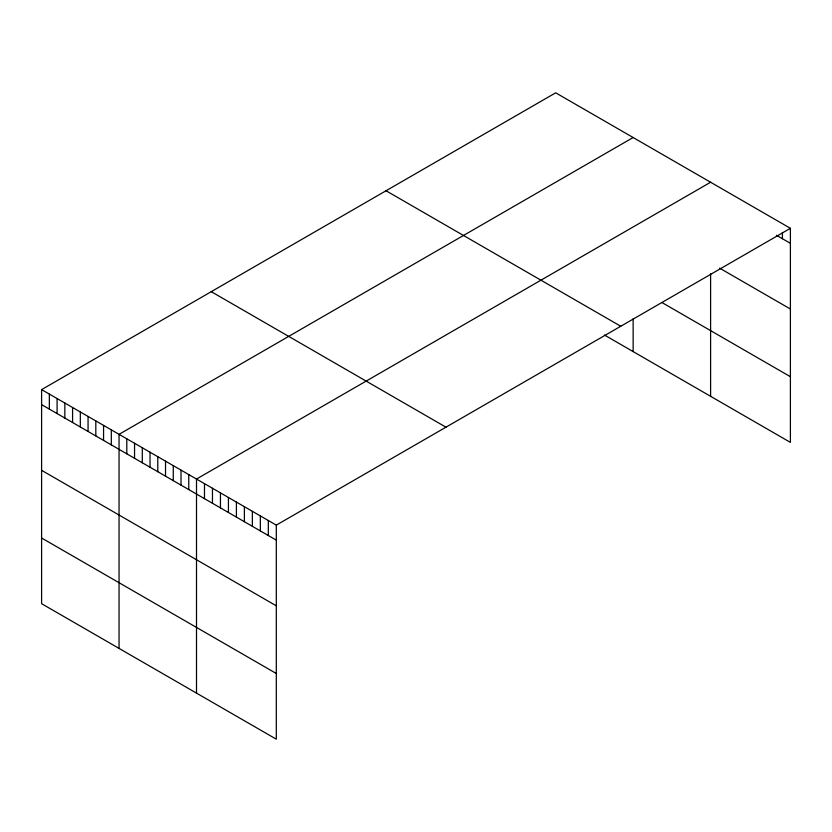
<?xml version="1.0" encoding="UTF-8"?>
<svg xmlns="http://www.w3.org/2000/svg" width="832" height="832" viewBox="0 0 832 832"><rect width="100%" height="100%" fill="white"/><g stroke="black" fill="none" stroke-linecap="round" stroke-linejoin="round"><path stroke-width="1.25" d="M41.6 389.615L276.307 525.127L276.307 739.19L41.6 603.689L41.6 389.615L555.693 92.81L790.4 228.311L790.4 442.385L604.375 334.984M633.142 137.519L119.049 434.335L119.049 648.409M710.601 182.239L196.508 479.045L196.508 693.118M276.307 525.127L790.4 228.311M776.433 235.258L790.4 243.329M719.576 268.122L790.4 309.015M661.918 302.515L790.4 376.698M386.038 190.757L620.745 326.258M211.255 291.668L445.962 427.18M41.6 404.633L276.307 540.134M41.6 470.319L276.307 605.821M41.6 538.002L276.307 673.504M782.423 232.461L782.423 238.722M710.601 273.822L710.601 396.313M633.142 318.75L633.142 351.593M268.33 520.52L268.33 535.527M260.343 515.913L260.343 530.92M252.366 511.306L252.366 526.313M244.39 506.698L244.39 521.706M236.402 502.091L236.402 517.098M228.426 497.484L228.426 512.491M220.449 492.877L220.449 507.884M212.462 488.259L212.462 503.277M204.485 483.652L204.485 498.67M188.76 474.583L188.76 489.59M181.012 470.111L181.012 485.118M173.274 465.639L173.274 480.646M165.526 461.167L165.526 476.174M157.778 456.695L157.778 471.702M150.03 452.223L150.03 467.23M142.293 447.751L142.293 462.758M134.545 443.279L134.545 458.286M126.797 438.807L126.797 453.814M111.311 429.863L111.311 444.87M103.563 425.391L103.563 440.398M95.815 420.919L95.815 435.926M88.067 416.447L88.067 431.454M80.33 411.975L80.33 426.982M72.582 407.503L72.582 422.51M64.834 403.031L64.834 418.038M57.086 398.559L57.086 413.566M49.348 394.087L49.348 409.094"/></g></svg>
